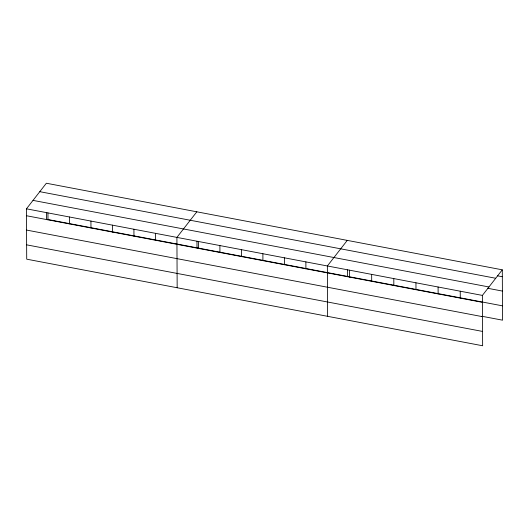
<?xml version="1.0" encoding="UTF-8"?>
<svg xmlns="http://www.w3.org/2000/svg" width="529" height="529" viewBox="0 0 529 529"><rect width="100%" height="100%" fill="white"/><g stroke="black" fill="none" stroke-linecap="round" stroke-linejoin="round"><path stroke-width="0.79" d="M502.286 269.823L482.382 295.413L482.646 345.768L26.714 259.177L26.45 208.823L46.354 183.232L502.286 269.823L502.55 320.177L481.985 316.276M196.814 211.805L176.911 237.395L177.169 287.756M347.269 240.378L327.365 265.975L327.63 316.329M497.577 275.84L502.325 276.74M39.787 191.677L495.719 278.267M33.016 200.379L488.948 286.969M487.368 288.219L502.398 291.076M26.45 208.823L482.382 295.413M502.477 305.841L46.545 219.251L46.506 212.691M26.483 215.739L482.422 302.337M26.562 230.075L482.494 316.666M26.642 244.841L482.574 331.438M460.237 291.208L460.276 298.125M438.091 287.002L438.131 293.919M415.946 282.797L415.986 289.713M393.801 278.591L393.841 285.508M371.656 274.386L371.695 281.302M349.51 270.18L349.55 277.097M347.421 269.836L347.46 276.402M305.874 261.888L305.907 268.811M284.377 257.808L284.417 264.725M262.887 253.728L262.92 260.645M241.389 249.642L241.429 256.565M219.899 245.562L219.932 252.478M198.401 241.482L198.441 248.399M196.967 241.264L197 247.83M155.414 233.315L155.453 240.232M133.923 229.236L133.956 236.152M112.426 225.149L112.465 232.072M90.935 221.069L90.968 227.986M69.438 216.983L69.471 223.906M47.947 212.903L47.98 219.826"/></g></svg>
